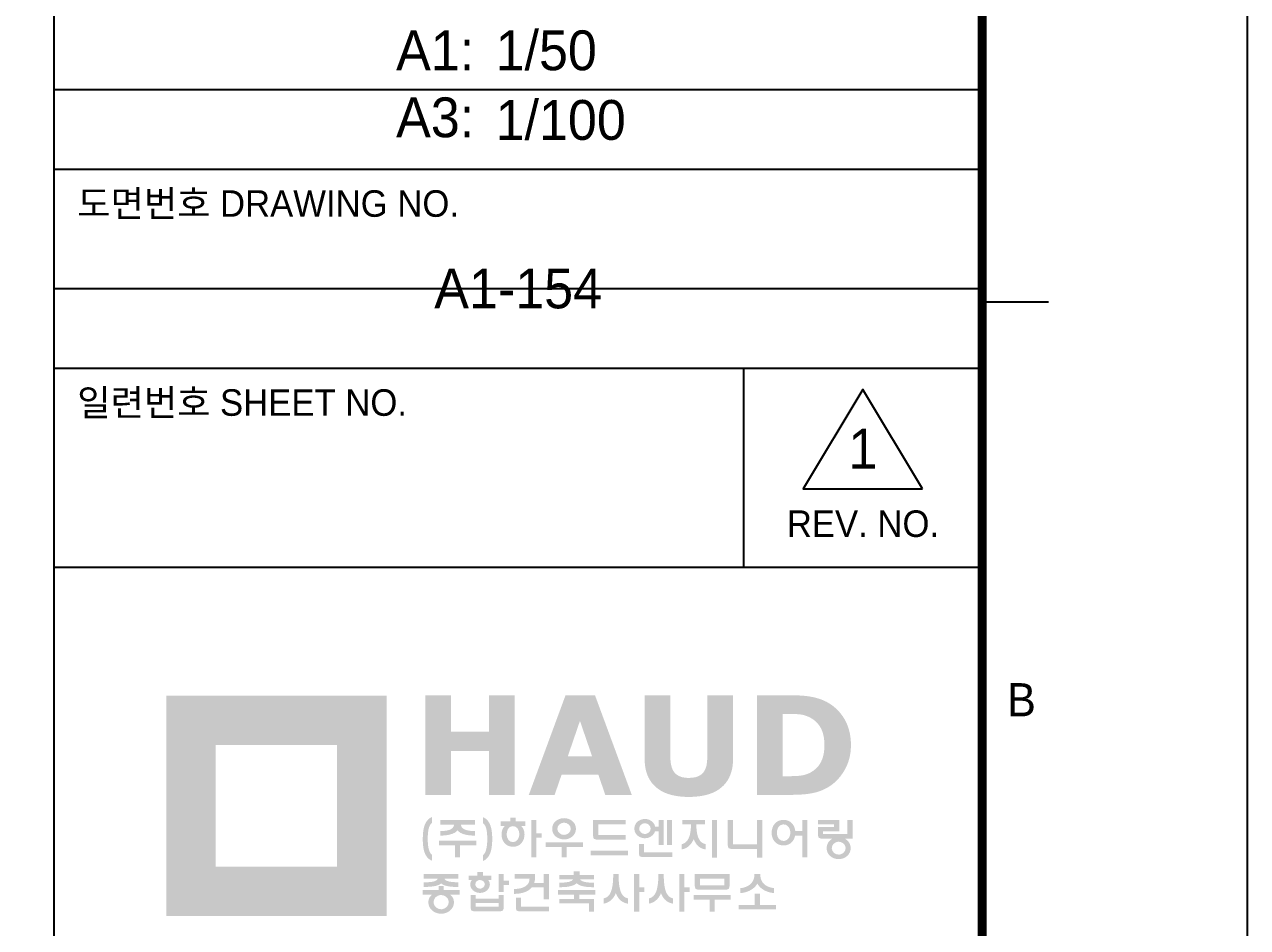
# Model space of a CAD drawing. Header units: millimetres. Extents: x 0 to 92204, y -190080 to 23760.
# Drawn here: x 87593 to 92204, y -156888 to -153485 of the extents above; entities that cross this region are included whole.
import ezdxf
from ezdxf.enums import TextEntityAlignment as Align

# ---------------------------------------------------------------- set-up
doc = ezdxf.new("R2010")
doc.units = ezdxf.units.MM
doc.header["$LTSCALE"] = 100
doc.layers.get('defpoints').update_dxf_attribs({"color": 139})
for name, color, linetype in [('00-FORM TEX', 3, 'Continuous'), ('AA-BORD-FORM', 7, 'Continuous'), ('AA-BORD-TEXT', 3, 'Continuous')]:
    doc.layers.add(name, color=color, linetype=linetype)
doc.styles.add('HAUD01', font='Dotum.ttf')

# ---------------------------------------------------------------- blocks, each defined once
blk = doc.blocks.new('XR-FORM 청주월명')
at = {"layer": 'AA-BORD-FORM'}
h = blk.add_hatch(color=256, dxfattribs=at)
h.paths.add_polyline_path([(776.088, 87.312), (759.463, 87.312), (759.463, 70.688), (776.088, 70.688)])
h.paths.add_polyline_path([(763.2, 83.576), (772.351, 83.576), (772.351, 74.425), (763.2, 74.425)], flags=16)
for points in [[(785.728, 87.331), (783.796, 87.331), (783.796, 84.587), (780.942, 84.587), (780.942, 87.331), (779.008, 87.331), (779.008, 79.832), (780.942, 79.832), (780.942, 83.136), (783.796, 83.136), (783.796, 79.832), (785.728, 79.832)], [(797.594, 81.868), (797.532, 82.098), (797.492, 82.36), (797.48, 82.653), (797.48, 87.331), (795.537, 87.331), (795.537, 82.541), (795.544, 82.316), (795.567, 82.051), (795.607, 81.801), (795.665, 81.561), (795.741, 81.338), (795.834, 81.127), (795.946, 80.928), (796.073, 80.744), (796.22, 80.575), (796.382, 80.417), (796.531, 80.296), (796.705, 80.178), (796.891, 80.073), (797.09, 79.98), (797.304, 79.899), (797.532, 79.832), (797.773, 79.776), (798.026, 79.732), (798.293, 79.699), (798.574, 79.681), (798.869, 79.676), (799.148, 79.681), (799.428, 79.699), (799.695, 79.729), (799.951, 79.771), (800.192, 79.827), (800.42, 79.894), (800.636, 79.973), (800.838, 80.066), (801.026, 80.171), (801.2, 80.287), (801.36, 80.417), (801.5, 80.547), (801.648, 80.714), (801.778, 80.897), (801.892, 81.092), (801.987, 81.301), (802.066, 81.524), (802.129, 81.759), (802.171, 82.007), (802.198, 82.27), (802.205, 82.546), (802.205, 87.331), (800.264, 87.331), (800.264, 82.653), (800.262, 82.604), (800.246, 82.311), (800.206, 82.051), (800.139, 81.826), (800.048, 81.633), (799.932, 81.473), (799.807, 81.362), (799.624, 81.25), (799.405, 81.169), (799.155, 81.123), (798.869, 81.106), (798.625, 81.118), (798.367, 81.162), (798.147, 81.239), (797.959, 81.348), (797.804, 81.493), (797.682, 81.668)], [(779.187, 76.735), (779.198, 76.921), (779.218, 77.089), (779.235, 77.202), (779.293, 77.415), (779.368, 77.574), (779.461, 77.685), (779.503, 77.712), (779.503, 78.161), (779.353, 78.084), (779.22, 77.98), (779.107, 77.849), (779.014, 77.694), (778.976, 77.612), (778.927, 77.475), (778.885, 77.322), (778.854, 77.156), (778.83, 76.972), (778.817, 76.775), (778.81, 76.562), (778.81, 76.54), (778.812, 76.323), (778.823, 76.122), (778.841, 75.936), (778.87, 75.767), (778.905, 75.612), (778.95, 75.475), (778.956, 75.455), (779.036, 75.284), (779.133, 75.138), (779.251, 75.017), (779.388, 74.921), (779.503, 74.866), (779.503, 75.311), (779.404, 75.406), (779.324, 75.546), (779.26, 75.734), (779.233, 75.854), (779.209, 76.011), (779.193, 76.184), (779.184, 76.372), (779.182, 76.533)], [(781.733, 77.415), (781.687, 77.565), (781.684, 77.596), (782.736, 77.596), (782.736, 77.942), (780.121, 77.942), (780.121, 77.596), (781.173, 77.596), (781.135, 77.441), (781.04, 77.315), (780.885, 77.218), (780.85, 77.202), (780.715, 77.16), (780.555, 77.129), (780.367, 77.107), (780.152, 77.094), (780.121, 77.094), (780.121, 76.753), (780.325, 76.764), (780.511, 76.779), (780.679, 76.804), (780.816, 76.83), (781.02, 76.888), (781.191, 76.961), (781.326, 77.049), (781.425, 77.156), (781.428, 77.16), (781.529, 77.052), (781.662, 76.961), (781.833, 76.888), (782.03, 76.83), (782.181, 76.801), (782.351, 76.779), (782.539, 76.764), (782.736, 76.753), (782.736, 77.094), (782.515, 77.105), (782.324, 77.127), (782.158, 77.158), (782.023, 77.198), (782.008, 77.202), (781.839, 77.295)], [(784.027, 76.077), (784.041, 76.274), (784.045, 76.489), (784.045, 76.525), (784.041, 76.737), (784.027, 76.936), (784.005, 77.12), (783.974, 77.289), (783.934, 77.444), (783.886, 77.583), (783.879, 77.596), (783.795, 77.763), (783.691, 77.906), (783.567, 78.022), (783.425, 78.112), (783.354, 78.146), (783.354, 77.696), (783.454, 77.605), (783.536, 77.461), (783.598, 77.269), (783.618, 77.187), (783.642, 77.03), (783.66, 76.857), (783.671, 76.666), (783.673, 76.518), (783.669, 76.316), (783.658, 76.133), (783.638, 75.962), (783.618, 75.834), (783.565, 75.621), (783.494, 75.455), (783.407, 75.335), (783.354, 75.291), (783.354, 74.846), (783.505, 74.926), (783.635, 75.03), (783.748, 75.16), (783.841, 75.313), (783.897, 75.439), (783.941, 75.575), (783.979, 75.725), (784.007, 75.893)], [(787.376, 77.942), (786.986, 77.942), (786.986, 75.125), (787.376, 75.125), (787.376, 76.598), (787.768, 76.598), (787.768, 76.941), (787.376, 76.941)], [(792.046, 77.603), (794.106, 77.603), (794.106, 77.942), (791.654, 77.942), (791.654, 76.713), (791.694, 76.54), (791.71, 76.52), (791.867, 76.465), (791.882, 76.465), (794.106, 76.465), (794.106, 76.804), (792.046, 76.804)], [(797.593, 77.942), (797.219, 77.942), (797.219, 76.042), (797.593, 76.042)], [(799.527, 76.788), (799.491, 76.952), (799.463, 77.134), (799.445, 77.331), (799.438, 77.548), (799.438, 77.599), (800.096, 77.599), (800.096, 77.942), (798.38, 77.942), (798.38, 77.599), (799.035, 77.599), (799.028, 77.379), (799.011, 77.178), (798.986, 76.992), (798.951, 76.826), (798.904, 76.675), (798.851, 76.542), (798.838, 76.518), (798.738, 76.359), (798.617, 76.237), (798.475, 76.153), (798.335, 76.11), (798.335, 75.721), (798.51, 75.761), (798.672, 75.829), (798.823, 75.927), (798.829, 75.931), (798.951, 76.044), (799.059, 76.175), (799.157, 76.33), (799.237, 76.494), (799.323, 76.312), (799.416, 76.155), (799.52, 76.024), (799.618, 75.931), (799.759, 75.836), (799.919, 75.767), (800.098, 75.725), (800.142, 75.719), (800.142, 76.115), (799.978, 76.164), (799.837, 76.25), (799.717, 76.372), (799.631, 76.514), (799.573, 76.642)], [(801.002, 77.942), (800.612, 77.942), (800.612, 75.098), (801.002, 75.098)], [(802.197, 77.942), (801.81, 77.942), (801.81, 76.017), (801.848, 75.84), (801.865, 75.814), (802.025, 75.761), (802.038, 75.761), (804.018, 75.761), (804.018, 75.098), (804.407, 75.098), (804.407, 77.942), (804.018, 77.942), (804.018, 76.104), (802.197, 76.104)], [(782.836, 76.376), (780.021, 76.376), (780.021, 76.031), (781.233, 76.031), (781.233, 75.112), (781.618, 75.112), (781.618, 76.031), (782.836, 76.031)], [(789.663, 75.909), (790.881, 75.909), (790.881, 76.254), (788.067, 76.254), (788.067, 75.909), (789.278, 75.909), (789.278, 75.112), (789.663, 75.112)], [(797.618, 75.486), (795.496, 75.486), (795.496, 76.122), (795.107, 76.122), (795.107, 75.393), (795.149, 75.218), (795.166, 75.198), (795.324, 75.143), (795.335, 75.143), (797.618, 75.143)], [(794.287, 75.626), (791.475, 75.626), (791.475, 75.278), (794.287, 75.278)], [(781.501, 73.854), (778.888, 73.854), (778.888, 73.515), (779.931, 73.515), (779.871, 73.404), (779.711, 73.322), (779.616, 73.296), (779.481, 73.271), (779.319, 73.254), (779.127, 73.243), (778.905, 73.236), (778.888, 73.236), (778.888, 72.886), (779.096, 72.891), (779.286, 72.902), (779.454, 72.915), (779.592, 72.933), (779.809, 72.975), (779.986, 73.03), (780.123, 73.101), (780.194, 73.159), (780.303, 73.077), (780.453, 73.008), (780.644, 72.955), (780.785, 72.928), (780.938, 72.911), (781.106, 72.897), (781.297, 72.888), (781.501, 72.886), (781.501, 73.238), (781.281, 73.245), (781.089, 73.258), (780.923, 73.276), (780.783, 73.302), (780.77, 73.305), (780.566, 73.376), (780.469, 73.473), (780.46, 73.515), (781.501, 73.515)], [(785.301, 73.371), (784.907, 73.371), (784.907, 73.854), (784.519, 73.854), (784.519, 72.503), (784.907, 72.503), (784.907, 73.026), (785.301, 73.026)], [(788.315, 73.854), (787.925, 73.854), (787.925, 73.198), (787.21, 73.198), (787.254, 73.371), (787.263, 73.422), (787.281, 73.595), (787.283, 73.677), (787.283, 73.854), (785.741, 73.854), (785.741, 73.515), (786.86, 73.515), (786.84, 73.333), (786.78, 73.178), (786.678, 73.043), (786.596, 72.973), (786.477, 72.897), (786.333, 72.835), (786.169, 72.787), (785.981, 72.753), (785.772, 72.733), (785.699, 72.729), (785.699, 72.364), (785.899, 72.375), (786.082, 72.395), (786.253, 72.426), (786.408, 72.465), (786.59, 72.534), (786.751, 72.616), (786.891, 72.716), (787.008, 72.831), (787.026, 72.853), (787.925, 72.853), (787.925, 71.954), (788.315, 71.954)], [(791.721, 73.794), (790.64, 73.794), (790.64, 74.06), (790.19, 74.06), (790.19, 73.794), (789.105, 73.794), (789.105, 73.458), (790.146, 73.458), (790.06, 73.362), (789.885, 73.289), (789.798, 73.269), (789.652, 73.243), (789.484, 73.225), (789.291, 73.212), (789.105, 73.209), (789.105, 72.868), (789.311, 72.873), (789.499, 72.882), (789.668, 72.897), (789.814, 72.919), (790.024, 72.966), (790.199, 73.028), (790.334, 73.108), (790.412, 73.178), (790.52, 73.085), (790.664, 73.01), (790.848, 72.95), (791.001, 72.919), (791.151, 72.897), (791.32, 72.882), (791.508, 72.873), (791.716, 72.868), (791.721, 72.868), (791.721, 73.209), (791.508, 73.214), (791.318, 73.225), (791.151, 73.245), (791.021, 73.269), (790.815, 73.333), (790.695, 73.422), (790.675, 73.458), (791.721, 73.458)], [(793.676, 72.736), (793.643, 72.888), (793.616, 73.059), (793.596, 73.245), (793.583, 73.446), (793.574, 73.666), (793.572, 73.854), (793.171, 73.854), (793.167, 73.621), (793.158, 73.407), (793.142, 73.207), (793.12, 73.026), (793.091, 72.86), (793.056, 72.709), (793.016, 72.576), (792.978, 72.479), (792.885, 72.313), (792.77, 72.184), (792.637, 72.091), (792.482, 72.034), (792.449, 72.027), (792.449, 71.631), (792.62, 71.67), (792.781, 71.739), (792.934, 71.834), (792.956, 71.854), (793.085, 71.969), (793.195, 72.102), (793.288, 72.255), (793.366, 72.423), (793.443, 72.246), (793.534, 72.091), (793.641, 71.956), (793.749, 71.854), (793.893, 71.755), (794.052, 71.684), (794.227, 71.639), (794.281, 71.631), (794.281, 72.029), (794.121, 72.078), (793.984, 72.162), (793.869, 72.286), (793.773, 72.445), (793.758, 72.479), (793.714, 72.6)], [(795.127, 72.51), (795.518, 72.51), (795.518, 72.853), (795.127, 72.853), (795.127, 73.854), (794.737, 73.854), (794.737, 71.037), (795.127, 71.037)], [(797.082, 72.736), (797.049, 72.888), (797.022, 73.059), (797.002, 73.245), (796.989, 73.446), (796.98, 73.666), (796.98, 73.854), (796.577, 73.854), (796.573, 73.621), (796.564, 73.407), (796.548, 73.207), (796.526, 73.026), (796.497, 72.86), (796.462, 72.709), (796.422, 72.576), (796.384, 72.479), (796.291, 72.313), (796.176, 72.184), (796.043, 72.091), (795.888, 72.034), (795.855, 72.027), (795.855, 71.631), (796.026, 71.67), (796.187, 71.739), (796.34, 71.834), (796.364, 71.854), (796.491, 71.969), (796.601, 72.102), (796.697, 72.255), (796.772, 72.423), (796.849, 72.246), (796.942, 72.091), (797.046, 71.956), (797.155, 71.854), (797.299, 71.755), (797.458, 71.684), (797.633, 71.639), (797.686, 71.631), (797.686, 72.029), (797.529, 72.078), (797.39, 72.162), (797.275, 72.286), (797.179, 72.445), (797.166, 72.479), (797.12, 72.6)], [(798.924, 72.853), (798.532, 72.853), (798.532, 73.854), (798.143, 73.854), (798.143, 71.037), (798.532, 71.037), (798.532, 72.51), (798.924, 72.51)], [(804.357, 73.362), (804.297, 73.522), (804.264, 73.699), (804.255, 73.867), (803.821, 73.867), (803.81, 73.675), (803.77, 73.5), (803.706, 73.345), (803.617, 73.205), (803.519, 73.101), (803.393, 73.004), (803.247, 72.924), (803.083, 72.862), (802.899, 72.818), (802.764, 72.8), (802.764, 72.423), (802.948, 72.448), (803.123, 72.488), (803.291, 72.541), (803.451, 72.609), (803.48, 72.623), (803.641, 72.718), (803.783, 72.826), (803.905, 72.95), (804.004, 73.088), (804.038, 73.145), (804.128, 73.001), (804.241, 72.873), (804.376, 72.758), (804.532, 72.658), (804.589, 72.625), (804.749, 72.552), (804.915, 72.494), (805.087, 72.452), (805.269, 72.426), (805.304, 72.423), (805.304, 72.802), (805.107, 72.833), (804.93, 72.882), (804.771, 72.948), (804.633, 73.035), (804.554, 73.099), (804.443, 73.221)], [(788.337, 71.398), (786.215, 71.398), (786.215, 72.069), (785.826, 72.069), (785.826, 71.307), (785.868, 71.132), (785.885, 71.112), (786.045, 71.055), (786.058, 71.055), (788.337, 71.055)], [(790.602, 72.31), (791.82, 72.31), (791.82, 72.651), (789.006, 72.651), (789.006, 72.31), (790.224, 72.31), (790.224, 71.987), (789.105, 71.987), (789.105, 71.648), (791.331, 71.648), (791.331, 71.037), (791.721, 71.037), (791.721, 71.987), (790.602, 71.987)], [(802.038, 72.29), (799.223, 72.29), (799.223, 71.943), (800.435, 71.943), (800.435, 71.024), (800.82, 71.024), (800.82, 71.943), (802.038, 71.943)], [(804.228, 72.379), (803.847, 72.379), (803.847, 71.538), (802.631, 71.538), (802.631, 71.192), (805.444, 71.192), (805.444, 71.538), (804.228, 71.538)]]:
    blk.add_hatch(color=256, dxfattribs=at).paths.add_polyline_path(points)
h = blk.add_hatch(color=256, dxfattribs=at)
h.paths.add_polyline_path([(791.797, 87.331), (789.572, 87.331), (786.805, 79.832), (788.753, 79.832), (789.275, 81.348), (792.05, 81.348), (792.568, 79.832), (794.567, 79.832)])
h.paths.add_polyline_path([(789.74, 82.722), (790.661, 85.406), (791.581, 82.722)], flags=16)
h = blk.add_hatch(color=256, dxfattribs=at)
h.paths.add_polyline_path([(810.334, 81.271), (810.48, 81.478), (810.617, 81.701), (810.726, 81.905), (810.824, 82.123), (810.907, 82.348), (810.975, 82.578), (811.028, 82.817), (811.065, 83.064), (811.086, 83.314), (811.096, 83.574), (811.096, 83.577), (811.089, 83.844), (811.068, 84.101), (811.033, 84.352), (810.984, 84.591), (810.921, 84.824), (810.845, 85.046), (810.757, 85.262), (810.652, 85.467), (810.617, 85.529), (810.485, 85.738), (810.339, 85.938), (810.181, 86.124), (810.011, 86.296), (809.83, 86.458), (809.635, 86.607), (809.428, 86.741), (809.259, 86.839), (809.048, 86.941), (808.82, 87.032), (808.574, 87.11), (808.312, 87.18), (808.221, 87.199), (808.003, 87.241), (807.773, 87.273), (807.532, 87.299), (807.276, 87.317), (807.009, 87.329), (806.731, 87.331), (804.014, 87.331), (804.014, 79.832), (806.656, 79.832), (806.74, 79.832), (807.014, 79.836), (807.276, 79.85), (807.527, 79.866), (807.766, 79.892), (807.991, 79.925), (808.205, 79.962), (808.268, 79.976), (808.511, 80.036), (808.748, 80.113), (808.976, 80.203), (809.196, 80.308), (809.408, 80.426), (809.456, 80.454), (809.649, 80.589), (809.835, 80.737), (810.011, 80.9), (810.176, 81.078)])
h.paths.add_polyline_path([(805.946, 81.236), (805.946, 85.931), (806.433, 85.931), (806.679, 85.929), (806.953, 85.919), (807.183, 85.903), (807.371, 85.88), (807.508, 85.852), (807.743, 85.778), (807.975, 85.68), (808.186, 85.557), (808.384, 85.411), (808.558, 85.246), (808.706, 85.06), (808.829, 84.858), (808.862, 84.793), (808.946, 84.582), (809.013, 84.357), (809.059, 84.115), (809.087, 83.86), (809.096, 83.588), (809.096, 83.526), (809.083, 83.254), (809.052, 82.999), (809.004, 82.762), (808.936, 82.541), (808.85, 82.339), (808.774, 82.2), (808.639, 82.003), (808.477, 81.826), (808.288, 81.668), (808.075, 81.529), (807.912, 81.448), (807.68, 81.362), (807.446, 81.301), (807.429, 81.299), (807.246, 81.271), (807.018, 81.253), (806.749, 81.241), (806.433, 81.236)], flags=16)
h = blk.add_hatch(color=256, dxfattribs=at)
h.paths.add_polyline_path([(786.536, 77.829), (785.819, 77.829), (785.819, 78.099), (785.4, 78.099), (785.4, 77.829), (784.685, 77.829), (784.685, 77.49), (784.993, 77.49), (784.884, 77.351), (784.807, 77.202), (784.76, 77.03), (784.745, 76.863), (784.758, 76.677), (784.8, 76.507), (784.869, 76.35), (784.96, 76.215), (785.084, 76.093), (785.225, 76.002), (785.385, 75.944), (785.562, 75.92), (785.615, 75.918), (785.799, 75.933), (785.965, 75.984), (786.111, 76.064), (786.237, 76.179), (786.264, 76.21), (786.359, 76.352), (786.428, 76.509), (786.468, 76.682), (786.481, 76.863), (786.463, 77.041), (786.415, 77.202), (786.331, 77.364), (786.231, 77.49), (786.536, 77.49)])
h.paths.add_polyline_path([(785.775, 77.439), (785.914, 77.342), (785.965, 77.28), (786.045, 77.127), (786.085, 76.954), (786.089, 76.863), (786.067, 76.682), (786.005, 76.522), (785.965, 76.46), (785.839, 76.336), (785.684, 76.277), (785.609, 76.27), (785.44, 76.303), (785.303, 76.398), (785.254, 76.46), (785.177, 76.611), (785.141, 76.786), (785.137, 76.863), (785.157, 77.047), (785.214, 77.209), (785.254, 77.28), (785.378, 77.406), (785.531, 77.466), (785.609, 77.472)], flags=16)
h = blk.add_hatch(color=256, dxfattribs=at)
h.paths.add_polyline_path([(789.774, 78.028), (789.601, 78.066), (789.464, 78.075), (789.282, 78.059), (789.114, 78.015), (788.959, 77.942), (788.846, 77.862), (788.72, 77.736), (788.631, 77.59), (788.58, 77.428), (788.567, 77.273), (788.585, 77.096), (788.64, 76.936), (788.735, 76.795), (788.846, 76.686), (788.99, 76.589), (789.147, 76.522), (789.32, 76.483), (789.464, 76.474), (789.646, 76.489), (789.814, 76.533), (789.969, 76.611), (790.077, 76.686), (790.204, 76.812), (790.292, 76.956), (790.345, 77.116), (790.359, 77.273), (790.341, 77.448), (790.286, 77.607), (790.19, 77.749), (790.077, 77.862), (789.931, 77.96)])
h.paths.add_polyline_path([(789.637, 77.703), (789.79, 77.616), (789.805, 77.605), (789.918, 77.47), (789.965, 77.309), (789.967, 77.273), (789.933, 77.107), (789.829, 76.967), (789.805, 76.943), (789.652, 76.85), (789.484, 76.815), (789.464, 76.812), (789.291, 76.841), (789.138, 76.925), (789.119, 76.943), (789.006, 77.078), (788.959, 77.242), (788.959, 77.273), (788.992, 77.439), (789.092, 77.581), (789.119, 77.605), (789.269, 77.696), (789.44, 77.731), (789.464, 77.731)], flags=16)
h = blk.add_hatch(color=256, dxfattribs=at)
h.paths.add_polyline_path([(796.165, 76.817), (796.267, 76.956), (796.318, 77.076), (796.599, 77.076), (796.599, 76.042), (796.973, 76.042), (796.973, 77.942), (796.599, 77.942), (796.599, 77.428), (796.338, 77.428), (796.28, 77.594), (796.185, 77.738), (796.054, 77.856), (795.902, 77.942), (795.736, 77.995), (795.563, 78.013), (795.381, 77.995), (795.215, 77.944), (795.065, 77.86), (795.007, 77.816), (794.885, 77.685), (794.808, 77.537), (794.768, 77.368), (794.763, 77.286), (794.783, 77.109), (794.845, 76.952), (794.949, 76.815), (795.007, 76.759), (795.151, 76.66), (795.308, 76.595), (795.483, 76.564), (795.563, 76.56), (795.74, 76.578), (795.906, 76.633), (796.028, 76.7)])
h.paths.add_polyline_path([(795.39, 76.912), (795.259, 77.001), (795.155, 77.142), (795.127, 77.286), (795.164, 77.452), (795.259, 77.576), (795.408, 77.667), (795.563, 77.692), (795.731, 77.658), (795.857, 77.576), (795.961, 77.435), (795.99, 77.286), (795.953, 77.12), (795.857, 77.001), (795.709, 76.905), (795.563, 76.879)], flags=16)
h = blk.add_hatch(color=256, dxfattribs=at)
h.paths.add_polyline_path([(806.868, 76.686), (806.881, 76.75), (807.424, 76.75), (807.424, 75.125), (807.813, 75.125), (807.813, 77.942), (807.424, 77.942), (807.424, 77.094), (806.901, 77.094), (806.87, 77.278), (806.81, 77.441), (806.726, 77.59), (806.646, 77.685), (806.516, 77.798), (806.367, 77.878), (806.201, 77.926), (806.015, 77.942), (806.013, 77.942), (805.827, 77.926), (805.661, 77.88), (805.513, 77.802), (805.384, 77.694), (805.338, 77.643), (805.242, 77.503), (805.174, 77.346), (805.132, 77.176), (805.116, 76.99), (805.116, 76.974), (805.129, 76.786), (805.172, 76.615), (805.24, 76.46), (805.342, 76.312), (805.459, 76.197), (805.601, 76.106), (805.758, 76.048), (805.938, 76.02), (806.013, 76.017), (806.199, 76.033), (806.365, 76.082), (806.516, 76.161), (806.609, 76.237), (806.722, 76.365), (806.808, 76.516)])
h.paths.add_polyline_path([(805.555, 76.704), (805.513, 76.877), (805.508, 76.974), (805.528, 77.156), (805.586, 77.32), (805.634, 77.402), (805.758, 77.528), (805.911, 77.592), (806.013, 77.603), (806.184, 77.572), (806.325, 77.483), (806.396, 77.402), (806.478, 77.253), (806.52, 77.08), (806.527, 76.974), (806.505, 76.79), (806.445, 76.629), (806.396, 76.553), (806.27, 76.432), (806.117, 76.367), (806.013, 76.356), (805.842, 76.387), (805.703, 76.476), (805.634, 76.553)], flags=16)
h = blk.add_hatch(color=256, dxfattribs=at)
h.paths.add_polyline_path([(808.994, 77.074), (810.214, 77.074), (810.214, 77.942), (808.604, 77.942), (808.604, 77.603), (809.826, 77.603), (809.826, 77.408), (808.604, 77.408), (808.604, 76.804), (808.644, 76.626), (808.664, 76.6), (808.821, 76.54), (808.837, 76.54), (809.713, 76.54), (809.561, 76.44), (809.437, 76.316), (809.39, 76.25), (809.31, 76.093), (809.271, 75.922), (809.264, 75.814), (809.282, 75.637), (809.335, 75.477), (809.426, 75.333), (809.543, 75.211), (809.685, 75.11), (809.842, 75.039), (810.012, 74.997), (810.167, 74.986), (810.349, 75.001), (810.515, 75.048), (810.67, 75.123), (810.79, 75.211), (810.916, 75.34), (811.007, 75.484), (811.06, 75.643), (811.075, 75.814), (811.058, 75.993), (811, 76.157), (810.943, 76.254), (810.832, 76.387), (810.692, 76.498), (810.617, 76.54), (811.219, 76.54), (811.219, 77.942), (810.83, 77.942), (810.83, 76.879), (808.994, 76.879)])
h.paths.add_polyline_path([(809.778, 76.128), (809.813, 76.161), (809.961, 76.254), (810.13, 76.296), (810.174, 76.296), (810.347, 76.27), (810.502, 76.188), (810.535, 76.161), (810.644, 76.022), (810.692, 75.86), (810.694, 75.814), (810.661, 75.648), (810.568, 75.501), (810.535, 75.468), (810.384, 75.371), (810.218, 75.331), (810.174, 75.329), (810.001, 75.355), (809.849, 75.437), (809.813, 75.468), (809.702, 75.61), (809.654, 75.772), (809.651, 75.814), (809.685, 75.984)], flags=16)
h = blk.add_hatch(color=256, dxfattribs=at)
h.paths.add_polyline_path([(783.83, 73.276), (783.74, 73.418), (783.976, 73.418), (783.976, 73.741), (783.341, 73.741), (783.341, 74.011), (782.922, 74.011), (782.922, 73.741), (782.269, 73.741), (782.269, 73.418), (782.513, 73.418), (782.42, 73.276), (782.386, 73.101), (782.409, 72.926), (782.475, 72.773), (782.588, 72.64), (782.615, 72.616), (782.761, 72.521), (782.922, 72.463), (783.102, 72.439), (783.131, 72.439), (783.314, 72.457), (783.478, 72.512), (783.624, 72.603), (783.64, 72.616), (783.759, 72.747), (783.835, 72.897), (783.866, 73.068), (783.866, 73.101)])
h.paths.add_polyline_path([(782.816, 73.252), (782.876, 73.322), (783.026, 73.4), (783.124, 73.411), (783.294, 73.373), (783.376, 73.322), (783.476, 73.178), (783.492, 73.088), (783.441, 72.93), (783.376, 72.86), (783.224, 72.775), (783.124, 72.762), (782.956, 72.802), (782.876, 72.86), (782.781, 73.004), (782.77, 73.088)], flags=16)
h = blk.add_hatch(color=256, dxfattribs=at)
h.paths.add_polyline_path([(801.938, 73.854), (799.323, 73.854), (799.323, 72.946), (799.363, 72.769), (799.385, 72.742), (799.542, 72.682), (799.558, 72.682), (801.706, 72.687), (801.87, 72.738), (801.876, 72.742), (801.936, 72.893), (801.938, 72.946)])
h.paths.add_polyline_path([(801.56, 73.517), (801.56, 73.021), (799.704, 73.021), (799.704, 73.517)], flags=16)
h = blk.add_hatch(color=256, dxfattribs=at)
h.paths.add_polyline_path([(781.6, 72.658), (780.391, 72.658), (780.391, 72.966), (779.997, 72.966), (779.997, 72.658), (778.788, 72.658), (778.788, 72.317), (779.512, 72.317), (779.384, 72.184), (779.306, 72.067), (779.246, 71.898), (779.229, 71.743), (779.246, 71.566), (779.297, 71.405), (779.384, 71.259), (779.503, 71.13), (779.53, 71.108), (779.671, 71.008), (779.827, 70.935), (779.995, 70.889), (780.176, 70.871), (780.201, 70.871), (780.382, 70.886), (780.551, 70.929), (780.708, 70.999), (780.852, 71.099), (780.863, 71.108), (780.989, 71.236), (781.08, 71.38), (781.137, 71.54), (781.162, 71.712), (781.162, 71.743), (781.14, 71.921), (781.082, 72.067), (780.982, 72.211), (780.872, 72.317), (781.6, 72.317)])
h.paths.add_polyline_path([(780.367, 72.255), (780.524, 72.18), (780.586, 72.129), (780.701, 71.992), (780.759, 71.834), (780.765, 71.748), (780.737, 71.58), (780.65, 71.431), (780.586, 71.365), (780.44, 71.263), (780.276, 71.214), (780.194, 71.208), (780.021, 71.234), (779.866, 71.309), (779.798, 71.365), (779.687, 71.504), (779.632, 71.664), (779.625, 71.748), (779.654, 71.916), (779.738, 72.067), (779.798, 72.129), (779.946, 72.226), (780.112, 72.275), (780.194, 72.279)], flags=16)
h = blk.add_hatch(color=256, dxfattribs=at)
h.paths.add_polyline_path([(784.907, 72.271), (784.521, 72.271), (784.521, 72), (782.803, 72), (782.803, 72.271), (782.42, 72.271), (782.42, 71.305), (782.462, 71.132), (782.479, 71.112), (782.639, 71.055), (782.652, 71.055), (784.674, 71.055), (784.84, 71.106), (784.845, 71.112), (784.907, 71.261), (784.907, 71.305)])
h.paths.add_polyline_path([(784.521, 71.681), (784.521, 71.394), (782.803, 71.394), (782.803, 71.681)], flags=16)
at = {"layer": 'AA-BORD-FORM', "color": 2}
for p, q in [((751, 577), (751, 17)), ((821, 117), (826, 117)), ((751, 97), (821, 97))]:
    blk.add_line(p, q, dxfattribs=at)
at = {"layer": 'AA-BORD-FORM', "color": 3}
for p, q in [((751, 127), (821, 127)), ((751, 112), (821, 112)), ((803, 112), (803, 97))]:
    blk.add_line(p, q, dxfattribs=at)
at = {"layer": 'AA-BORD-FORM', "color": 1}
blk.add_lwpolyline([(0, 0), (841, 0), (841, 594), (0, 594)], close=True, dxfattribs=at)
at = {"layer": 'AA-BORD-FORM', "color": 2, "const_width": 0.682}
blk.add_lwpolyline([(21, 17), (21, 577), (821, 577), (821, 17)], close=True, dxfattribs=at)
at = {"layer": 'AA-BORD-FORM', "color": 7}
blk.add_lwpolyline([(816.5, 102.89), (812, 110.39), (807.5, 102.89)], close=True, dxfattribs=at)
at = {"layer": 'defpoints'}
for p, q in [((751, 133), (821, 133)), ((751, 118), (821, 118))]:
    blk.add_line(p, q, dxfattribs=at)
at = {"layer": 'AA-BORD-TEXT', "style": 'HAUD01'}
for s, p in [('A1:', (776.798, 134.448)), ('A3:', (776.798, 129.398))]:
    blk.add_text(s, height=3, dxfattribs=at).set_placement(p)
at = {"layer": 'AA-BORD-TEXT', "color": 3, "style": 'HAUD01'}
for s, p in [('도면번호 DRAWING NO.', (752.752, 123.4)), ('일련번호 SHEET NO.', (752.752, 108.4))]:
    blk.add_text(s, height=2, rotation=360, dxfattribs=at).set_placement(p)
for s, height, rotation, p in [('1', 3, 0, (812, 105.92)), ('REV. NO.', 2, 360, (812, 100.27))]:
    blk.add_text(s, height=height, rotation=rotation, dxfattribs=at).set_placement(p, align=Align.MIDDLE_CENTER)
at = {"layer": 'AA-BORD-TEXT', "color": 7, "style": 'HAUD01'}
blk.add_text('B', height=2.5, dxfattribs=at).set_placement((823.951, 87), align=Align.MIDDLE_CENTER)

msp = doc.modelspace()

# ---------------------------------------------------------------- block references
at = {"xscale": 50, "yscale": 50, "zscale": 50}
msp.add_blockref('XR-FORM 청주월명', (50153.9, -160380), dxfattribs=at)

# ---------------------------------------------------------------- texts
at = {"layer": '00-FORM TEX', "style": 'HAUD01'}
for s, p in [('1/50', (89368.8, -153657.6)), ('1/100', (89368.8, -153920))]:
    msp.add_text(s, height=150, dxfattribs=at).set_placement(p)
msp.add_text('A1-154', height=150, dxfattribs=at).set_placement((89453.9, -154480), align=Align.MIDDLE_CENTER)

doc.saveas('drawing.dxf')
